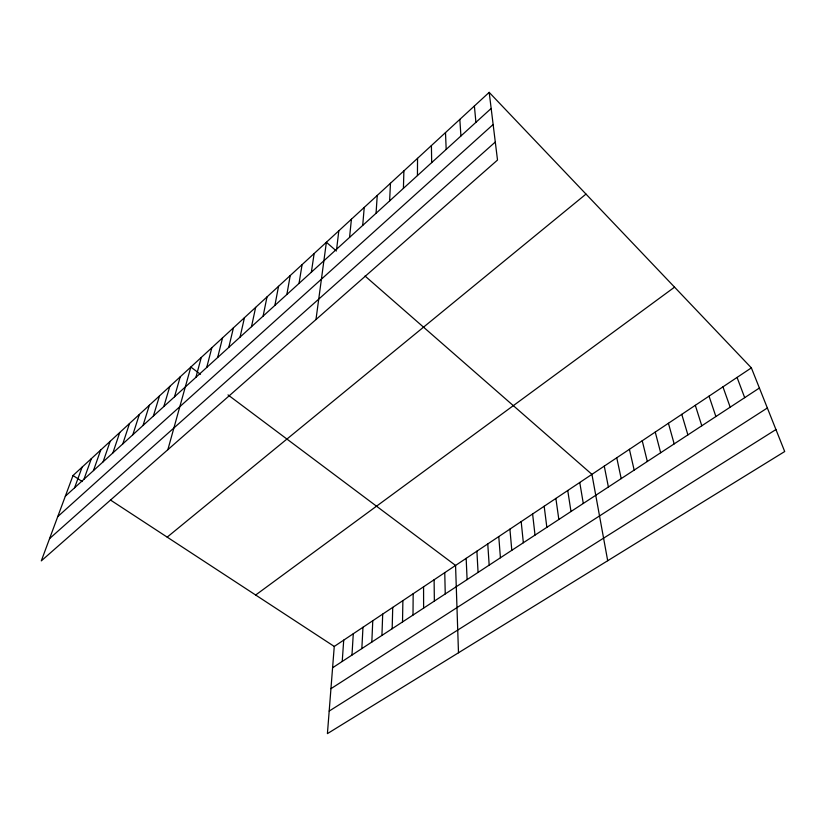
<?xml version="1.0" encoding="UTF-8"?>
<svg xmlns="http://www.w3.org/2000/svg" width="826" height="826" viewBox="0 0 826 826"><rect width="100%" height="100%" fill="white"/><g stroke="black" fill="none" stroke-linecap="round" stroke-linejoin="round"><path stroke-width="1.24" d="M417.44 175.577L417.543 158.334M413 615.071L413.165 593.749M402.52 621.937L402.881 600.605M403.418 188.349L403.893 170.899M392.164 628.731L392.732 607.389M381.932 635.431L382.696 614.1M371.824 642.06L372.774 620.718M389.624 200.904L390.461 183.258M361.84 648.606L362.975 627.264M351.969 655.07L353.291 633.728M376.057 213.263L377.245 195.432M342.222 661.461L343.719 640.129M751.371 367.869L334.262 646.448L327.416 733.633L784.7 451.533L751.371 367.869L489.188 92.367L73.018 475.518L41.3 560.875L497.51 160.048L489.188 92.367M362.707 225.426L364.235 207.409M349.563 237.392L351.422 219.2M336.626 249.173L338.815 230.815M315.976 319.548L326.384 242.255L336.399 251.001M311.361 272.177L314.148 253.52M299.022 283.421L302.099 264.619M286.87 294.479L290.225 275.543M274.893 305.383L278.538 286.312M263.102 316.121L267.005 296.926M251.496 326.693L255.647 307.375M240.056 337.111L244.455 317.68M228.781 347.385L233.428 327.839M217.672 357.493L222.555 337.855M206.717 367.467L211.828 347.725M195.927 377.296L201.255 357.462M167.864 449.685L190.837 367.054L200.491 374.292M174.493 396.81L180.244 376.801M163.847 406.506L169.805 386.413M153.357 416.056L159.521 395.891M143.022 425.473L149.372 405.225M132.821 434.755L139.367 414.445M122.775 443.913L129.496 423.531M112.863 452.937L119.76 432.494M103.095 461.837L110.157 441.332M93.452 470.613L100.689 450.056M83.953 479.266L91.345 458.657M74.577 487.805L82.125 467.144M65.326 496.23L491.171 108.443M57.737 516.642L493.143 124.499M49.581 538.593L495.29 142.02M167.193 537.137L585.995 194.089M255.657 595.019L674.553 287.149M332.579 667.78L759.404 388.024M330.947 688.688L767.354 407.982M329.192 711.062L775.944 429.551M73.018 475.518L82.218 481.537M110.447 500.009L334.262 646.448M228.017 394.911L455.56 565.428L458.492 652.777M365.02 276.018L591.932 474.351L607.699 560.73M737.06 377.42L744.691 397.667M722.946 386.847L730.184 407.177M709.038 396.139L715.884 416.541M695.306 405.308L701.79 425.782M681.77 414.353L687.893 434.899M668.42 423.263L674.181 443.882M655.245 432.07L660.655 452.741M642.236 440.754L647.326 461.486M629.412 449.313L634.172 470.108M616.754 457.769L621.193 478.615M604.26 466.112L608.39 487.01M579.759 482.477L583.29 503.457M567.741 490.51L570.983 511.521M555.877 498.429L558.841 519.482M544.169 506.245L546.853 527.339M532.605 513.968L535.021 535.093M521.185 521.598L523.343 542.744M474.382 105.996L475.921 122.331M509.91 529.136L511.81 550.312M498.77 536.57L500.422 557.767M459.824 119.409L460.929 135.98M487.763 543.921L489.178 565.139M476.901 551.179L478.068 572.418M466.163 558.345L467.103 579.604M445.493 132.594L446.185 149.403M444.76 572.645L445.245 593.935M431.409 145.572L431.688 162.598M434.104 579.759L434.362 601.07M423.573 586.801L423.614 608.112"/></g></svg>
